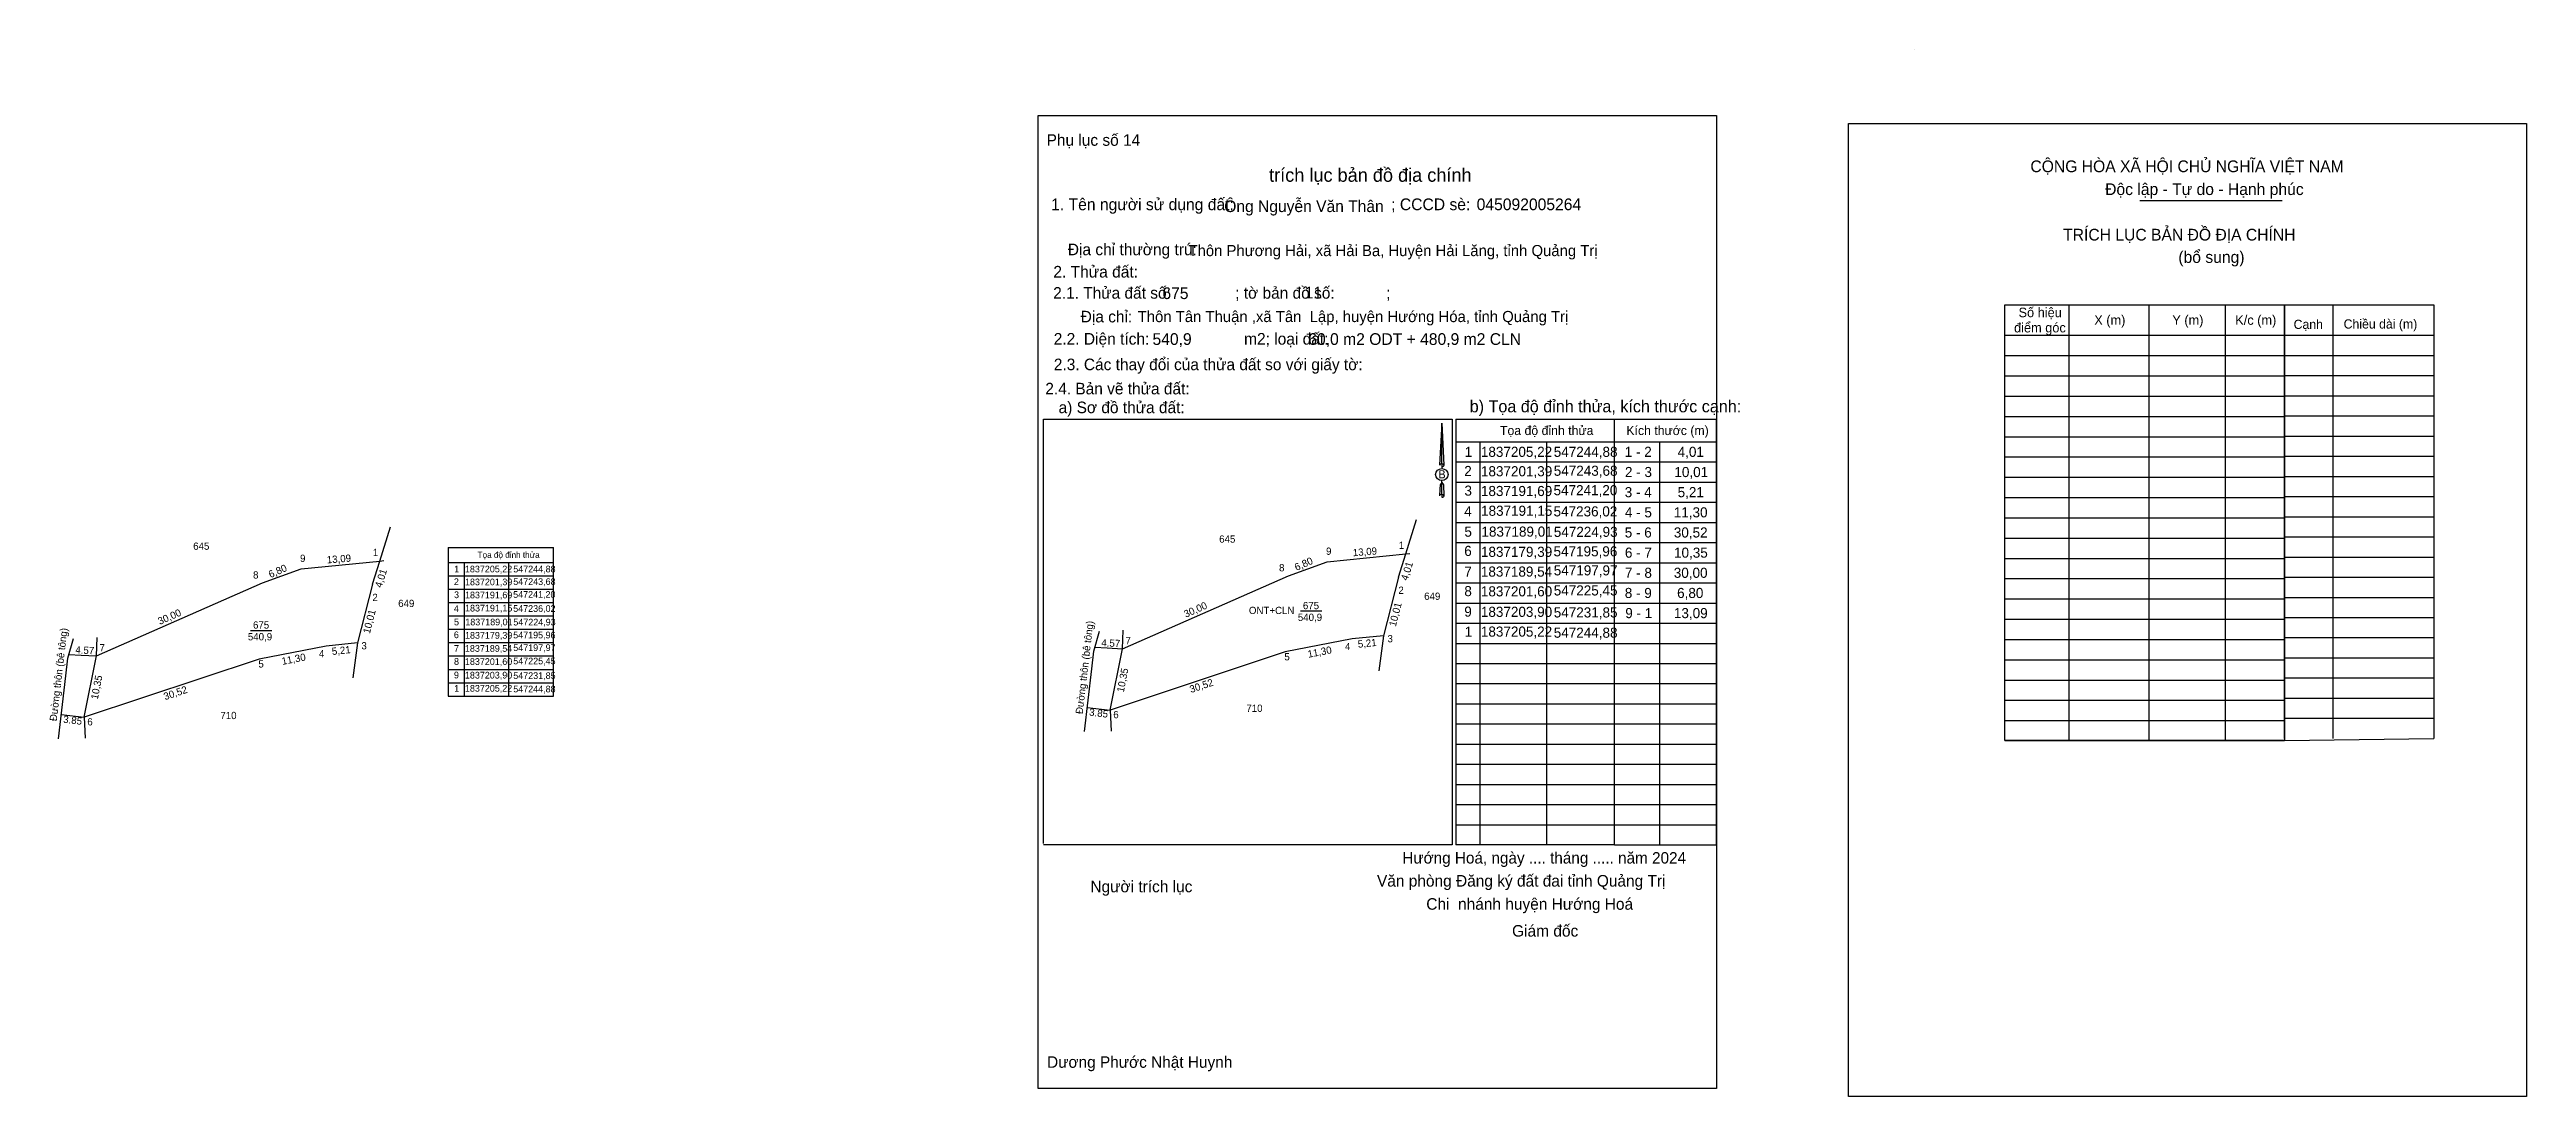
# Model space of a CAD drawing. Extents: x 547020 to 547430, y 1837115 to 1837289.
import ezdxf

# ---------------------------------------------------------------- set-up
doc = ezdxf.new("R2010")
doc.units = 0
for name, color, linetype in [('Level 1', 7, 'Continuous'), ('Level 10', 7, 'Continuous'), ('Level 13', 7, 'Continuous'), ('Level 23', 7, 'Continuous'), ('Level 3', 7, 'Continuous'), ('Level 36', 7, 'Continuous'), ('Level 40', 7, 'Continuous'), ('Level 42', 7, 'Continuous'), ('Level 49', 7, 'Continuous'), ('Level 5', 7, 'Continuous'), ('Level 52', 7, 'Continuous'), ('Level 53', 7, 'Continuous'), ('Level 6', 7, 'Continuous'), ('Level 63', 7, 'Continuous'), ('Level 9', 7, 'Continuous')]:
    doc.layers.add(name, color=color, linetype=linetype)

msp = doc.modelspace()

# ---------------------------------------------------------------- linework, layer by layer
at = {"layer": 'Level 1'}
for p, q in [((547329.15, 1837288.65), (547329.15, 1837288.65)), ((547366.37, 1837263.69), (547389.97, 1837263.69)), ((547398.34, 1837246.43), (547398.34, 1837174.69)), ((547390.33, 1837241.39), (547415.07, 1837241.39)), ((547390.33, 1837238.05), (547415.07, 1837238.05)), ((547390.33, 1837234.72), (547415.07, 1837234.72)), ((547390.33, 1837231.38), (547415.07, 1837231.38)), ((547390.33, 1837228.05), (547415.07, 1837228.05)), ((547253.25, 1837223.77), (547296.23, 1837223.77)), ((547279.42, 1837157.07), (547279.42, 1837227.49)), ((547279.42, 1837227.49), (547296.23, 1837227.49)), ((547286.89, 1837223.77), (547286.89, 1837157.07)), ((547296.23, 1837227.49), (547296.23, 1837157.07)), ((547390.33, 1837224.71), (547415.07, 1837224.71)), ((547253.16, 1837220.44), (547296.23, 1837220.44)), ((547390.33, 1837221.38), (547415.07, 1837221.38)), ((547253.16, 1837217.1), (547296.23, 1837217.1)), ((547390.33, 1837218.04), (547415.07, 1837218.04)), ((547253.16, 1837213.77), (547296.23, 1837213.77)), ((547390.33, 1837214.71), (547415.07, 1837214.71)), ((547390.33, 1837211.37), (547415.07, 1837211.37)), ((547253.16, 1837210.43), (547296.23, 1837210.43)), ((547253.16, 1837207.1), (547296.23, 1837207.1)), ((547390.33, 1837208.04), (547415.07, 1837208.04)), ((547253.16, 1837203.76), (547296.23, 1837203.76)), ((547390.33, 1837204.7), (547415.07, 1837204.7)), ((547253.16, 1837200.43), (547296.23, 1837200.43)), ((547390.33, 1837201.37), (547415.07, 1837201.37)), ((547253.16, 1837197.09), (547296.23, 1837197.09)), ((547390.33, 1837198.03), (547415.07, 1837198.03)), ((547253.16, 1837193.76), (547296.23, 1837193.76)), ((547390.33, 1837194.7), (547415.07, 1837194.7)), ((547390.33, 1837191.36), (547415.07, 1837191.36)), ((547253.16, 1837190.42), (547296.23, 1837190.42)), ((547253.16, 1837187.09), (547296.23, 1837187.09)), ((547390.33, 1837188.03), (547415.07, 1837188.03)), ((547253.16, 1837183.75), (547296.23, 1837183.75)), ((547390.33, 1837184.69), (547415.07, 1837184.69)), ((547253.16, 1837180.42), (547296.23, 1837180.42)), ((547390.33, 1837181.36), (547415.07, 1837181.36)), ((547253.16, 1837177.08), (547296.23, 1837177.08)), ((547390.33, 1837178.02), (547415.07, 1837178.02)), ((547390.33, 1837174.33), (547415.07, 1837174.69)), ((547253.16, 1837173.75), (547296.23, 1837173.75)), ((547253.16, 1837170.41), (547296.23, 1837170.41)), ((547253.16, 1837167.08), (547296.23, 1837167.08)), ((547253.16, 1837163.74), (547296.23, 1837163.74)), ((547253.16, 1837160.41), (547296.23, 1837160.41)), ((547279.42, 1837157.07), (547296.23, 1837157.07))]:
    msp.add_line(p, q, dxfattribs=at)
msp.add_lwpolyline([(547390.33, 1837174.69), (547390.33, 1837246.43), (547415.07, 1837246.43), (547415.07, 1837174.69)], dxfattribs=at)
at = {"layer": 'Level 10'}
for p, q in [((547244.88, 1837205.22), (547246.65, 1837210.9)), ((547225.45, 1837201.6), (547231.85, 1837203.9)), ((547231.85, 1837203.9), (547244.88, 1837205.22)), ((547243.68, 1837201.39), (547244.88, 1837205.22)), ((547197.97, 1837189.54), (547225.45, 1837201.6)), ((547243.68, 1837201.39), (547241.2, 1837191.69)), ((547197.97, 1837189.54), (547198.12, 1837192.58)), ((547236.02, 1837191.15), (547224.93, 1837189.01)), ((547241.2, 1837191.69), (547236.02, 1837191.15)), ((547193.41, 1837189.77), (547195.45, 1837189.67)), ((547195.45, 1837189.67), (547197.97, 1837189.54)), ((547195.96, 1837179.39), (547197.97, 1837189.54)), ((547224.93, 1837189.01), (547195.96, 1837179.39)), ((547192.14, 1837179.83), (547195.96, 1837179.39)), ((547195.96, 1837179.39), (547196.13, 1837175.91))]:
    msp.add_line(p, q, dxfattribs=at)
at = {"layer": 'Level 13'}
for points in [[(547184.05, 1837277.76), (547296.29, 1837277.76), (547296.29, 1837116.79), (547184.05, 1837116.79)], [(547318.14, 1837276.43), (547430.38, 1837276.43), (547430.38, 1837115.46), (547318.14, 1837115.46)]]:
    msp.add_lwpolyline(points, close=True, dxfattribs=at)
at = {"layer": 'Level 23'}
msp.add_lwpolyline([(547191.67, 1837175.83), (547192.89, 1837186.22), (547193.23, 1837189.15), (547194.17, 1837192.41)], dxfattribs=at)
at = {"layer": 'Level 3'}
for p, q in [((547329.16, 1837288.65), (547329.16, 1837288.65)), ((547184.91, 1837227.49), (547252.53, 1837227.49)), ((547184.91, 1837157.33), (547184.91, 1837227.49)), ((547252.53, 1837227.49), (547252.53, 1837157.07)), ((547253.16, 1837227.49), (547253.16, 1837157.07)), ((547253.16, 1837227.49), (547279.42, 1837227.49)), ((547257.13, 1837223.77), (547257.13, 1837157.07)), ((547268.16, 1837223.77), (547268.16, 1837157.07)), ((547252.53, 1837157.07), (547184.91, 1837157.07)), ((547279.42, 1837157.07), (547253.16, 1837157.07))]:
    msp.add_line(p, q, dxfattribs=at)
at = {"layer": 'Level 36'}
msp.add_line((547241.2, 1837191.69), (547240.4, 1837185.9), dxfattribs=at)
at = {"layer": 'Level 40'}
for p, q in [((547250.85, 1837226.85), (547250.53, 1837220.97)), ((547250.85, 1837226.85), (547251.2, 1837219.88)), ((547250.85, 1837226.85), (547251.2, 1837219.88)), ((547250.85, 1837220.12), (547250.85, 1837226.85)), ((547250.85, 1837226.85), (547251.2, 1837219.88)), ((547250.53, 1837220.97), (547250.45, 1837219.88)), ((547250.85, 1837220.12), (547250.85, 1837219.86)), ((547250.85, 1837219.86), (547250.85, 1837219.66)), ((547250.85, 1837219.66), (547250.85, 1837219.39)), ((547250.85, 1837219.66), (547250.85, 1837219.39)), ((547250.85, 1837219.66), (547250.85, 1837219.39)), ((547251.2, 1837219.88), (547251.2, 1837219.88)), ((547250.53, 1837215.95), (547250.45, 1837214.85)), ((547250.55, 1837216.65), (547250.53, 1837215.95)), ((547250.85, 1837217.05), (547250.55, 1837216.65)), ((547250.85, 1837217.05), (547250.85, 1837217.36)), ((547250.85, 1837217.05), (547250.85, 1837217.36)), ((547250.85, 1837217.05), (547250.85, 1837217.36)), ((547250.85, 1837217.05), (547251.13, 1837216.65)), ((547250.85, 1837217.05), (547251.13, 1837216.65)), ((547250.85, 1837217.05), (547251.13, 1837216.65)), ((547250.85, 1837215.08), (547250.85, 1837217.05)), ((547251.13, 1837216.65), (547251.2, 1837214.85)), ((547251.13, 1837216.65), (547251.2, 1837214.85)), ((547251.13, 1837216.65), (547251.2, 1837214.85)), ((547250.85, 1837215.08), (547250.85, 1837214.81)), ((547250.85, 1837214.81), (547250.85, 1837214.61)), ((547251.2, 1837214.85), (547251.2, 1837214.85))]:
    msp.add_line(p, q, dxfattribs=at)
msp.add_ellipse((547250.85, 1837218.35), major_axis=(1.04, 0), ratio=0.952727, dxfattribs=at)
for centre, start_param, end_param in [((547250.85, 1837219.87), 1.570796, 3.074452), ((547250.85, 1837219.87), 0.067141, 1.570796), ((547250.85, 1837219.87), 4.712389, 6.283185), ((547250.85, 1837214.83), 2.491069, 3.074278), ((547250.85, 1837214.83), 1.570796, 2.491069), ((547250.85, 1837214.83), 0.067141, 1.570796), ((547250.85, 1837214.83), 4.712389, 6.283185)]:
    msp.add_ellipse(centre, major_axis=(0.38, 0), ratio=0.614131, start_param=start_param, end_param=end_param, dxfattribs=at)
at = {"layer": 'Level 49'}
msp.add_line((547244.88, 1837205.22), (547245.57, 1837205.29), dxfattribs=at)
msp.add_line((547244.88, 1837205.22), (547245.57, 1837205.29), dxfattribs=at)
at = {"layer": 'Level 5'}
for p, q in [((547075.05, 1837204.04), (547076.82, 1837209.72)), ((547062.02, 1837202.72), (547075.05, 1837204.04)), ((547073.85, 1837200.21), (547075.05, 1837204.04)), ((547075.05, 1837204.04), (547075.74, 1837204.11)), ((547075.05, 1837204.04), (547075.74, 1837204.11)), ((547086.39, 1837206.29), (547103.81, 1837206.29)), ((547086.39, 1837206.29), (547086.39, 1837181.69)), ((547086.45, 1837203.82), (547103.81, 1837203.82)), ((547089.02, 1837203.82), (547089.02, 1837181.69)), ((547096.34, 1837203.82), (547096.34, 1837181.69)), ((547103.81, 1837181.69), (547103.81, 1837206.29)), ((547028.14, 1837188.36), (547055.62, 1837200.42)), ((547055.62, 1837200.42), (547062.02, 1837202.72)), ((547073.85, 1837200.21), (547071.37, 1837190.5)), ((547086.39, 1837201.61), (547103.81, 1837201.61)), ((547086.39, 1837199.39), (547103.81, 1837199.39)), ((547086.39, 1837197.18), (547103.81, 1837197.18)), ((547086.39, 1837194.97), (547103.81, 1837194.97)), ((547227.46, 1837195.78), (547230.98, 1837195.78)), ((547028.14, 1837188.36), (547028.29, 1837191.4)), ((547053.67, 1837192.57), (547057.19, 1837192.57)), ((547086.39, 1837192.76), (547103.81, 1837192.76)), ((547023.58, 1837188.59), (547025.62, 1837188.49)), ((547025.62, 1837188.49), (547028.14, 1837188.36)), ((547026.13, 1837178.21), (547028.14, 1837188.36)), ((547055.1, 1837187.83), (547026.13, 1837178.21)), ((547066.19, 1837189.97), (547055.1, 1837187.83)), ((547071.37, 1837190.5), (547066.19, 1837189.97)), ((547071.37, 1837190.5), (547070.57, 1837184.72)), ((547086.39, 1837190.54), (547103.81, 1837190.54)), ((547086.39, 1837188.33), (547103.81, 1837188.33)), ((547086.39, 1837186.12), (547103.81, 1837186.12)), ((547086.39, 1837183.91), (547103.81, 1837183.91)), ((547022.31, 1837178.65), (547026.13, 1837178.21)), ((547086.39, 1837181.69), (547103.81, 1837181.69)), ((547026.13, 1837178.21), (547026.3, 1837174.73))]:
    msp.add_line(p, q, dxfattribs=at)
msp.add_lwpolyline([(547021.84, 1837174.64), (547023.06, 1837185.04), (547023.4, 1837187.97), (547024.34, 1837191.22)], dxfattribs=at)
at = {"layer": 'Level 53'}
for p, q in [((547184.04, 1837277.77), (547184.04, 1837277.77)), ((547296.29, 1837116.8), (547296.29, 1837116.8))]:
    msp.add_line(p, q, dxfattribs=at)
at = {"layer": 'Level 63'}
for p, q in [((547354.64, 1837246.43), (547354.64, 1837174.33)), ((547367.88, 1837246.43), (547367.88, 1837174.33)), ((547380.5, 1837246.43), (547380.5, 1837174.33)), ((547344.05, 1837241.39), (547390.33, 1837241.39)), ((547344.05, 1837238.03), (547390.33, 1837238.03)), ((547344.05, 1837234.68), (547390.33, 1837234.68)), ((547344.05, 1837231.32), (547390.33, 1837231.32)), ((547344.05, 1837227.97), (547390.33, 1837227.97)), ((547344.05, 1837224.61), (547390.33, 1837224.61)), ((547344.05, 1837221.26), (547390.33, 1837221.26)), ((547344.05, 1837217.9), (547390.33, 1837217.9)), ((547344.05, 1837214.55), (547390.33, 1837214.55)), ((547344.05, 1837211.19), (547390.33, 1837211.19)), ((547344.05, 1837207.84), (547390.33, 1837207.84)), ((547344.05, 1837204.48), (547390.33, 1837204.48)), ((547344.05, 1837201.13), (547390.33, 1837201.13)), ((547344.05, 1837197.77), (547390.33, 1837197.77)), ((547344.05, 1837194.42), (547390.33, 1837194.42)), ((547344.05, 1837191.06), (547390.33, 1837191.06)), ((547344.05, 1837187.71), (547390.33, 1837187.71)), ((547344.05, 1837184.35), (547390.33, 1837184.35)), ((547344.05, 1837181), (547390.33, 1837181)), ((547344.05, 1837177.66), (547390.33, 1837177.66)), ((547344.05, 1837174.33), (547390.33, 1837174.33))]:
    msp.add_line(p, q, dxfattribs=at)
msp.add_lwpolyline([(547344.05, 1837246.43), (547390.33, 1837246.43), (547390.33, 1837174.33), (547344.05, 1837174.33)], close=True, dxfattribs=at)

# ---------------------------------------------------------------- texts
at = {"layer": 'Level 1'}
for s, height, p in [('Phụ lục số 14', 1.9121, (547185.42, 1837272.73)), ('CỘNG HÒA XÃ HỘI CHỦ NGHĨA VIỆT NAM', 1.9387, (547348.27, 1837268.37)), ('Độc lập - Tự do - Hạnh phúc', 1.9387, (547360.64, 1837264.59)), ('1. Tên người sử dụng đất:', 1.9382, (547186.18, 1837262.08)), ('Ông Nguyễn Văn Thân', 1.9297, (547214.83, 1837261.77)), ('; CCCD sè:', 1.938, (547242.46, 1837262.08)), ('045092005264', 1.9382, (547256.61, 1837262.08)), ('Địa chỉ thường trú:', 1.9187, (547188.93, 1837254.63)), ('TRÍCH LỤC BẢN ĐỒ ĐỊA CHÍNH', 1.9387, (547353.69, 1837257.06)), ('2. Thửa đất:', 1.9229, (547186.54, 1837250.94)), ('(bổ sung)', 1.939, (547372.76, 1837253.36)), ('2.1. Thửa đất số:               ; tờ bản đồ số:            ;', 1.9121, (547186.51, 1837247.44)), ('Địa chỉ:', 1.912, (547191.07, 1837243.52)), ('Cạnh', 1.519, (547391.84, 1837242.44)), ('Chiều dài (m)', 1.5186, (547400.12, 1837242.5)), ('2.2. Diện tích:                      m2; loại đất:                                   ', 1.9187, (547186.6, 1837239.84)), ('2.3. Các thay đổi của thửa đất so với giấy tờ:', 1.9121, (547186.62, 1837235.61)), ('2.4. Bản vẽ thửa đất: ', 1.9121, (547185.21, 1837231.61)), ('a) Sơ đồ thửa đất: ', 1.9121, (547187.41, 1837228.5)), ('Tọa độ đỉnh thửa', 1.5186, (547260.47, 1837224.88)), ('Kích thước (m)', 1.5186, (547281.39, 1837224.88)), ('Hướng Hoá, ngày .... tháng ..... năm 2024', 1.8924, (547244.31, 1837153.99)), ('Người trích lục', 1.9121, (547192.67, 1837149.24)), ('Văn phòng Đăng ký đất đai tỉnh Quảng Trị', 1.9121, (547240.11, 1837150.18)), (' Chi  nhánh huyện Hướng Hoá', 1.9121, (547247.56, 1837146.35)), (' Giám đốc', 1.915, (547261.76, 1837141.9)), ('Dương Phước Nhật Huynh', 1.9041, (547185.5, 1837120.2))]:
    msp.add_text(s, height=height, dxfattribs=at).set_placement(p)
at = {"layer": 'Level 10'}
msp.add_text('b) Tọa độ đỉnh thửa, kích thước cạnh:', height=1.996, dxfattribs=at).set_placement((547255.46, 1837228.64))
for s, rotation, p in [('Đường thôn (bê tông)', 83.3236, (547191.39, 1837178.67)), ('4.57', 357.1771, (547194.46, 1837189.94)), ('3.85', 353.3843, (547192.42, 1837178.47))]:
    msp.add_text(s, height=1.2, rotation=rotation, dxfattribs=at).set_placement(p)
at = {"layer": 'Level 40'}
msp.add_text('B', height=1.36, dxfattribs=at).set_placement((547250.26, 1837217.71))
at = {"layer": 'Level 42'}
msp.add_text(' trích lục bản đồ địa chính', height=2.2432, dxfattribs=at).set_placement((547221.42, 1837266.78))
at = {"layer": 'Level 49'}
for s, rotation, p in [('6,80', 23.6903, (547226.78, 1837202.39)), ('13,09', 4.393, (547236.15, 1837204.82)), ('4,01', 72.6475, (547245.17, 1837200.71)), ('30,00', 23.6903, (547208.46, 1837194.64)), ('10,01', 75.6862, (547243.23, 1837193.12)), ('5,21', 5.8737, (547237, 1837189.68)), ('11,30', 10.915, (547228.76, 1837188.03)), ('10,35', 78.8236, (547198.2, 1837182.25)), ('30,52', 18.3816, (547209.33, 1837182.2))]:
    msp.add_text(s, height=1.2, rotation=rotation, dxfattribs=at).set_placement(p)
at = {"layer": 'Level 5'}
for s, height, p in [('645', 1.2, (547044.16, 1837205.9)), ('9', 1.2, (547061.85, 1837203.89)), ('1', 1.2, (547073.89, 1837204.86)), ('1', 1.11, (547087.37, 1837202.16)), ('1837205,22', 1.108, (547089.14, 1837202.16)), ('Tọa độ đỉnh thửa', 1.0075, (547091.24, 1837204.56)), ('547244,88', 1.108, (547097.14, 1837202.16)), ('8', 1.2, (547054.07, 1837201.14)), ('2', 1.11, (547087.31, 1837200.06)), ('3', 1.11, (547087.34, 1837197.9)), ('1837201,39', 1.108, (547089.15, 1837200.03)), ('1837191,69', 1.108, (547089.15, 1837197.86)), ('547241,20', 1.108, (547097.12, 1837197.95)), ('547243,68', 1.108, (547097.14, 1837200.08)), ('2', 1.2, (547073.82, 1837197.42)), ('649', 1.2, (547078.09, 1837196.43)), ('4', 1.11, (547087.31, 1837195.62)), ('1837191,15', 1.108, (547089.16, 1837195.69)), ('547236,02', 1.108, (547097.13, 1837195.63)), ('ONT+CLN', 1.2, (547218.91, 1837195.27)), ('540,9', 1.2, (547227.01, 1837194.13)), ('675', 1.2, (547227.85, 1837196.07)), ('540,9', 1.2, (547053.21, 1837190.92)), ('675', 1.2, (547054.06, 1837192.86)), ('3', 1.2, (547072.01, 1837189.42)), ('5', 1.11, (547087.33, 1837193.4)), ('6', 1.11, (547087.31, 1837191.28)), ('1837179,39', 1.108, (547089.15, 1837191.19)), ('1837189,01', 1.108, (547089.2, 1837193.4)), ('547195,96', 1.108, (547097.13, 1837191.24)), ('547224,93', 1.108, (547097.15, 1837193.38)), ('7', 1.2, (547028.65, 1837189.1)), ('5', 1.2, (547054.95, 1837186.42)), ('4', 1.2, (547064.98, 1837188.12)), ('8', 1.11, (547087.33, 1837186.87)), ('7', 1.11, (547087.33, 1837189.01)), ('1837189,54', 1.108, (547089.14, 1837189.02)), ('1837201,60', 1.108, (547089.14, 1837186.85)), ('547197,97', 1.108, (547097.14, 1837189.15)), ('547225,45', 1.108, (547097.14, 1837186.95)), ('9', 1.11, (547087.32, 1837184.62)), ('1', 1.11, (547087.37, 1837182.42)), ('1837203,90', 1.108, (547089.14, 1837184.6)), ('1837205,22', 1.108, (547089.14, 1837182.43)), ('547231,85', 1.108, (547097.14, 1837184.53)), ('547244,88', 1.108, (547097.14, 1837182.31)), ('710', 1.2, (547048.66, 1837177.89)), ('6', 1.2, (547026.63, 1837176.84))]:
    msp.add_text(s, height=height, dxfattribs=at).set_placement(p)
for s, rotation, p in [('6,80', 23.6903, (547056.95, 1837201.2)), ('13,09', 4.393, (547066.32, 1837203.64)), ('4,01', 72.6475, (547075.34, 1837199.53)), ('30,00', 23.6903, (547038.63, 1837193.46)), ('10,01', 75.6862, (547073.4, 1837191.94)), ('Đường thôn (bê tông)', 83.3236, (547021.56, 1837177.49)), ('4.57', 357.1771, (547024.63, 1837188.76)), ('11,30', 10.915, (547058.93, 1837186.85)), ('5,21', 5.8737, (547067.17, 1837188.49)), ('10,35', 78.8236, (547028.37, 1837181.07)), ('30,52', 18.3816, (547039.5, 1837181.01)), ('3.85', 353.3843, (547022.59, 1837177.29))]:
    msp.add_text(s, height=1.2, rotation=rotation, dxfattribs=at).set_placement(p)
at = {"layer": 'Level 52'}
for s, p in [('2', (547254.55, 1837218.1)), ('1', (547254.64, 1837221.27)), ('1837205,22', (547257.31, 1837221.27)), ('1837201,39', (547257.32, 1837218.06)), ('547244,88', (547269.37, 1837221.27)), ('547243,68', (547269.37, 1837218.14)), ('2 - 3', (547281.16, 1837217.93)), ('1 - 2', (547281.12, 1837221.27)), ('10,01', (547289.34, 1837217.93)), ('4,01', (547289.88, 1837221.27)), ('3', (547254.59, 1837214.85)), ('1837191,69', (547257.32, 1837214.79)), ('547241,20', (547269.34, 1837214.92)), ('3 - 4', (547281.12, 1837214.6)), ('5,21', (547289.88, 1837214.6)), ('4', (547254.54, 1837211.42)), ('1837191,15', (547257.34, 1837211.52)), ('547236,02', (547269.34, 1837211.42)), ('4 - 5', (547281.15, 1837211.26)), ('11,30', (547289.24, 1837211.26)), ('5', (547254.58, 1837208.06)), ('1837189,01', (547257.4, 1837208.07)), ('547224,93', (547269.38, 1837208.03)), ('5 - 6', (547281.12, 1837207.93)), ('30,52', (547289.25, 1837207.93)), ('6', (547254.55, 1837204.88)), ('7', (547254.57, 1837201.45)), ('1837189,54', (547257.31, 1837201.46)), ('1837179,39', (547257.32, 1837204.73)), ('547195,96', (547269.34, 1837204.81)), ('547197,97', (547269.37, 1837201.66)), ('6 - 7', (547281.15, 1837204.59)), ('7 - 8', (547281.15, 1837201.26)), ('30,00', (547289.24, 1837201.26)), ('10,35', (547289.28, 1837204.59)), ('8', (547254.57, 1837198.23)), ('1837201,60', (547257.31, 1837198.19)), ('547225,45', (547269.37, 1837198.34)), ('8 - 9', (547281.13, 1837197.92)), ('6,80', (547289.79, 1837197.92)), ('9', (547254.56, 1837194.84)), ('1837203,90', (547257.31, 1837194.8)), ('547231,85', (547269.37, 1837194.7)), ('9 - 1', (547281.21, 1837194.59)), ('13,09', (547289.26, 1837194.59)), ('1', (547254.64, 1837191.52)), ('1837205,22', (547257.31, 1837191.53)), ('547244,88', (547269.37, 1837191.35))]:
    msp.add_text(s, height=1.67, dxfattribs=at).set_placement(p)
at = {"layer": 'Level 6'}
for s, height, p in [('Thôn Phương Hải, xã Hải Ba, Huyện Hải Lăng, tỉnh Quảng Trị', 1.8412, (547208.91, 1837254.48)), ('675', 1.938, (547204.59, 1837247.38)), ('11', 1.938, (547228.14, 1837247.48)), ('Thôn Tân Thuận ,xã Tân  Lập, huyện Hướng Hóa, tỉnh Quảng Trị', 1.8412, (547200.5, 1837243.57)), ('540,9', 1.938, (547202.95, 1837239.79)), ('60,0 m2 ODT + 480,9 m2 CLN ', 1.9382, (547228.74, 1837239.79)), ('.', 1.57, (547229.96, 1837235.67))]:
    msp.add_text(s, height=height, dxfattribs=at).set_placement(p)
at = {"layer": 'Level 63'}
for s, p in [('Số hiệu', (547346.31, 1837244.38)), ('X (m)', (547358.84, 1837243.12)), ('Y (m)', (547371.76, 1837243.12)), ('K/c (m)', (547382.18, 1837243.12)), ('điểm góc', (547345.57, 1837241.86))]:
    msp.add_text(s, height=1.577, dxfattribs=at).set_placement(p)
at = {"layer": 'Level 9'}
for s, p in [('645', (547213.99, 1837207.08)), ('1', (547243.72, 1837206.05)), ('8', (547223.9, 1837202.33)), ('9', (547231.68, 1837205.07)), ('2', (547243.65, 1837198.61)), ('649', (547247.92, 1837197.62)), ('7', (547198.48, 1837190.28)), ('3', (547241.85, 1837190.6)), ('5', (547224.78, 1837187.6)), ('4', (547234.81, 1837189.3)), ('6', (547196.46, 1837178.03)), ('710', (547218.49, 1837179.08))]:
    msp.add_text(s, height=1.2, dxfattribs=at).set_placement(p)

doc.saveas('drawing.dxf')
